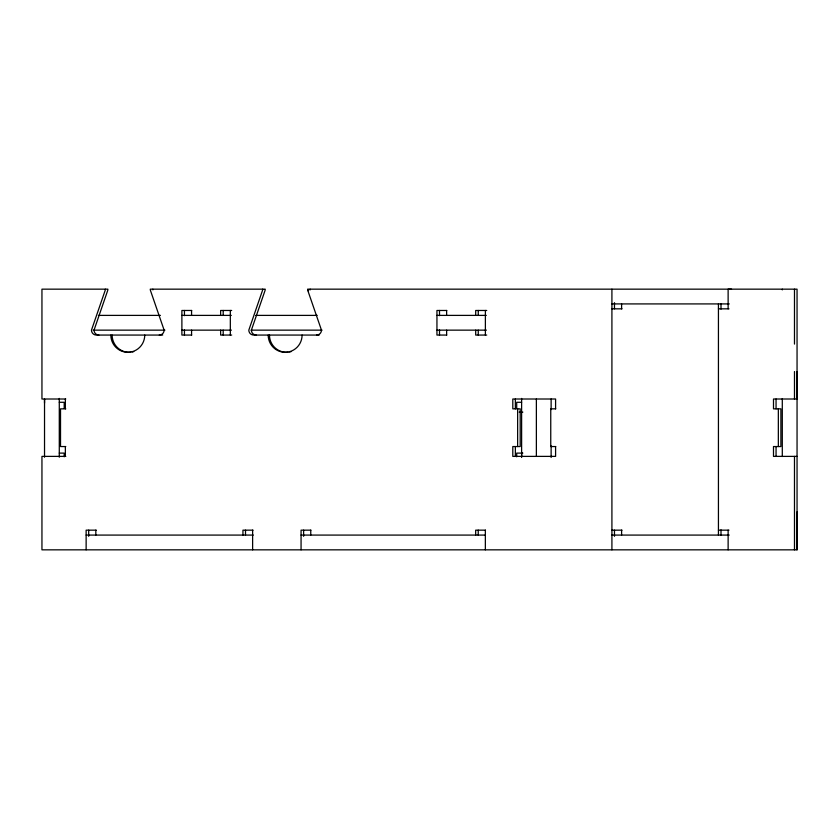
<?xml version="1.0" encoding="UTF-8"?>
<svg xmlns="http://www.w3.org/2000/svg" width="839" height="839" viewBox="0 0 839 839"><rect width="100%" height="100%" fill="white"/><g stroke="black" fill="none" stroke-linecap="round" stroke-linejoin="round"><path stroke-width="1.26" d="M44.53 403.108L44.53 399.416M65.358 408.845L65.369 399.007M515.356 456.385L515.366 446.547M521.617 457.465L521.617 452.294M555.586 408.845L555.596 399.007L512.797 399.007L512.807 408.845L520.201 408.845L520.201 446.547L512.807 446.547L512.797 456.385L555.596 456.385L555.586 446.547M776.054 456.385L776.065 446.547M778.34 446.547L778.34 408.845M794.481 399.007L794.481 371.541M794.481 344.084L794.491 289.161M65.788 456.385L41.95 456.385L41.95 549.839L797.05 549.839L797.05 511.895M797.05 371.541L797.04 399.007L773.495 399.007L773.495 408.845L780.899 408.845L780.899 427.701L780.899 446.547L773.495 446.547L773.495 456.385L797.05 456.385M731.545 289.161L728.126 289.161L728.126 308.836M797.05 549.839L797.05 289.161L307.63 289.161A4.919 4.835 89.7 0 0 307.829 290.567L308.679 290.567M611.914 303.917L729.269 303.917M611.914 308.836L622.024 308.836M718.436 308.836L728.986 308.836M191.712 310.472L181.885 310.472L181.885 335.065L191.712 335.065M231.679 310.472L220.636 310.472L220.636 315.391M446.768 310.472L436.941 310.472L436.941 335.065L446.768 335.065M486.725 310.472L475.692 310.472L475.692 315.391M98.415 315.391L160.427 315.391M181.885 315.391L231.312 315.391M255.664 315.391L317.205 315.391M436.941 315.391L486.305 315.391M93.192 330.147L164.916 330.147M181.885 330.147L231.428 330.147M251.102 330.147L322.061 330.147M436.941 330.147L486.41 330.147M231.679 335.065L220.636 335.065L220.636 330.147M319.187 335.065L253.661 335.065A4.919 4.845 -90 0 1 248.816 330.147L262.46 290.567A4.919 4.845 -90 0 0 262.659 289.161M486.725 335.065L475.692 335.065L475.692 330.147M65.788 399.007L41.95 399.007L41.95 289.161L107.874 289.161A4.919 4.835 -89.9 0 1 107.675 290.567L94.031 330.147A4.919 4.845 -90 0 0 98.876 335.065M59.286 402.29L64.204 402.29L64.204 408.436M521.617 402.29L516.698 402.29L516.698 408.436M65.788 408.845L60.523 408.845L60.523 446.547L65.788 446.547M555.733 408.845L550.751 408.845L550.751 446.547L555.733 446.547M519.163 412.127L522.844 412.127M59.286 453.112L64.204 453.112L64.204 456.794M522.844 453.112L516.698 453.112L516.698 456.794M96.244 530.164L86.134 530.164L86.134 549.839M253.053 530.164L242.943 530.164L242.943 535.083M310.891 530.164L301.065 530.164L301.065 549.839M485.498 530.164L475.671 530.164L475.671 535.083M611.914 530.164L622.024 530.164M718.436 530.164L728.986 530.164M86.134 535.083L253.305 535.083M301.065 535.083L485.351 535.083M611.914 535.083L729.217 535.083M307.829 290.567L321.473 330.147A4.919 4.845 89.9 0 1 316.628 335.065M776.054 399.007L776.065 408.845M515.356 399.007L515.366 408.845M65.358 446.547L65.369 456.385M794.481 456.385L794.491 549.839M782.294 289.161L782.294 289.875M782.294 398.598L782.294 456.5M728.126 530.164L728.126 549.839M721.005 303.917L721.005 309.14M721.005 529.86L721.005 535.083M718.436 303.917L718.436 535.083M621.605 303.917L621.605 308.836M621.605 530.164L621.605 535.083M614.473 302.69L614.473 308.836M614.473 530.164L614.473 536.31M611.914 289.161L611.914 549.839M551.129 399.007L551.129 409.579M551.129 445.813L551.129 457.465M536.373 399.007L536.373 456.385M521.617 398.42L521.617 456.385M517.642 408.845L517.642 446.547M485.382 310.472L485.382 335.065M485.351 530.164L485.351 549.839M478.251 310.472L478.251 315.391M478.251 330.147L478.251 335.065M478.23 530.164L478.23 535.083M446.631 310.472L446.631 315.391M446.631 330.147L446.631 335.065M439.5 310.472L439.5 315.653M439.5 329.895L439.5 335.065M310.755 530.164L310.755 535.083M303.624 530.164L303.624 536.31M252.623 530.164L252.623 549.839M245.502 530.164L245.502 535.083M230.326 310.472L230.326 335.065M223.195 310.472L223.195 315.391M223.195 330.147L223.195 335.065M191.575 310.472L191.575 315.391M191.575 330.147L191.575 335.065M184.444 310.472L184.444 315.653M184.444 329.895L184.444 335.065M95.824 530.164L95.824 535.083M88.693 530.164L88.693 536.31M59.286 398.42L59.286 457.213M44.53 399.007L44.53 457.213M105.315 289.161A4.919 4.845 89.9 0 1 105.116 290.567L91.472 330.147A4.919 4.845 -90 0 0 96.317 335.065L161.843 335.065A4.919 4.845 89.9 0 0 162.724 334.981M144.748 335.065A17.21 16.948 90 0 1 127.801 352.286A17.21 16.948 90 0 1 110.842 335.065M159.284 335.065A4.919 4.845 89.9 0 0 164.129 330.147L150.485 290.567A4.919 4.835 89.6 0 1 150.286 289.161L265.218 289.161A4.919 4.845 89.9 0 1 265.019 290.567L251.375 330.147A4.919 4.845 89.9 0 0 256.22 335.065M130.601 352.212A17.21 16.948 90 0 1 112.122 335.065M133.747 351.614A17.21 16.948 90 0 1 132.163 351.992M152.897 289.875A4.919 4.845 -89.8 0 1 152.845 289.161M302.092 335.065A17.21 16.948 90 0 1 285.145 352.286A17.21 16.948 90 0 1 268.186 335.065M287.945 352.212A17.21 16.948 90 0 1 269.466 335.065M291.091 351.614A17.21 16.948 90 0 1 289.507 351.992M310.241 289.875A4.919 4.845 -89.8 0 1 310.189 289.161"/></g></svg>
